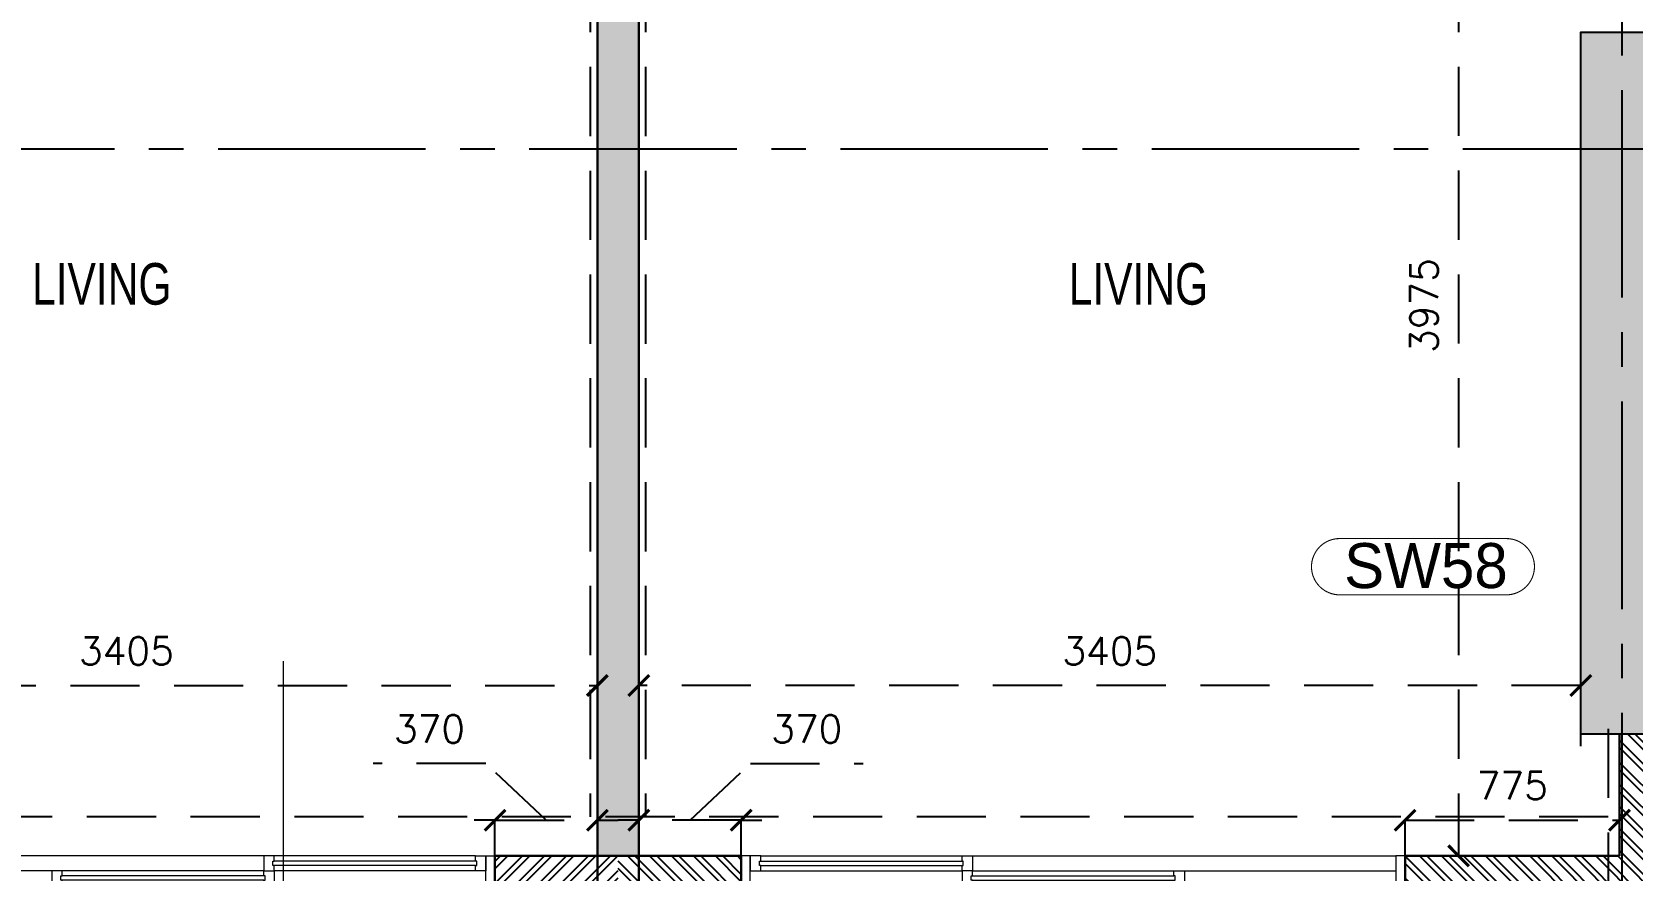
# Model space of a CAD drawing. Header units: millimetres. Extents: x 1167879 to 1231451, y -5731814 to -5645217.
# Drawn here: x 1204154 to 1209938, y -5727504 to -5724474 of the extents above; entities that cross this region are included whole.
import ezdxf

# ---------------------------------------------------------------- set-up
doc = ezdxf.new("R2010")
doc.units = ezdxf.units.MM
doc.header["$LTSCALE"] = 1000
doc.header["$MEASUREMENT"] = 0
for name, pattern in [('2BHK-A - FRONT$0$AUDIT_D_120904163729-0', [0]), ('AUDIT_D_120904163729-0', [0]), ('T8(T9 IS SIMILAR) - DIMENSION & TEXTING$0$HIDDEN', [0.375, 0.25, -0.125]), ('T8(T9 IS SIMILAR)$0$$0$HIDDEN', [0.375, 0.25, -0.125]), ('T8_PROFILE SECTIONS$0$HIDDEN', [0.375, 0.25, -0.125]), ('T8_PROFILE SECTIONS$0$PHANTOM2', [1.25, 0.625, -0.125, 0.125, -0.125, 0.125, -0.125]), ('T8_REFUGE COLUMNS$0$CENTER2', [1.125, 0.75, -0.125, 0.125, -0.125])]:
    doc.linetypes.add(name, pattern=pattern)
doc.layers.get('0').update_dxf_attribs({"linetype": 'AUDIT_D_120904163729-0'})
for name, color, linetype in [('2BHK-A - FRONT$0$A-HATCH -160', 251, '2BHK-A - FRONT$0$AUDIT_D_120904163729-0'), ('T8(T9 IS SIMILAR) - DIMENSION & TEXTING$0$A-DIMENSIONS', 2, 'T8(T9 IS SIMILAR) - DIMENSION & TEXTING$0$HIDDEN'), ('T8(T9 IS SIMILAR)$0$$6$a-beam 2', 50, 'Continuous'), ('T8(T9 IS SIMILAR)$0$S-BEAM', 20, 'T8(T9 IS SIMILAR)$0$$0$HIDDEN'), ('T8_PROFILE SECTIONS$0$A-PROFILE SECTIONS', 81, 'T8_PROFILE SECTIONS$0$PHANTOM2'), ('T8_REFUGE COLUMNS$0$A-CENTERLINE', 193, 'T8_REFUGE COLUMNS$0$CENTER2'), ('T8_REFUGE COLUMNS$0$A-RCC COLS', 3, 'Continuous'), ('T8_TYPICAL COLUMNS$0$A-RCC COLS', 3, 'Continuous')]:
    doc.layers.add(name, color=color, linetype=linetype)
for name, color, linetype, lineweight in [('2BHK-A - FRONT$0$A-WALL- 160', 6, 'Continuous', 30), ('2BHK-A - FRONT$0$Window', 4, 'Continuous', 20), ('T8(T9 IS SIMILAR) - DIMENSION & TEXTING$0$a-Text', 4, 'Continuous', 0), ('T8(T9 IS SIMILAR)$0$D&W', 8, 'Continuous', 25), ('T8_REFUGE COLUMNS$0$A-COLUMN NO size reduce', 81, 'Continuous', 25)]:
    doc.layers.add(name, color=color, linetype=linetype, lineweight=lineweight)
doc.layers.add('T8_REFUGE COLUMNS$0$COL-HATCH', color=7, linetype='Continuous', lineweight=25, true_color=0xa3a3a3)
doc.styles.add('T8(T9 IS SIMILAR) - DIMENSION & TEXTING$0$ARIAL ARROW', font='swisscl.ttf')
doc.styles.add('T8(T9 IS SIMILAR) - DIMENSION & TEXTING$0$Romans 1', font='romans.shx', dxfattribs={"height": 100})
doc.styles.add('T8_REFUGE COLUMNS$0$STANDARD', font='GOTHIC.TTF')
doc.dimstyles.new('T8(T9 IS SIMILAR) - DIMENSION & TEXTING$0$ALPINE S', dxfattribs={"dimscale": 0, "dimtxt": 100, "dimasz": 75, "dimexe": 0, "dimexo": 0, "dimgap": 75, "dimtad": 1, "dimdec": 0, "dimzin": 0, "dimdsep": 46, "dimtxsty": 'T8(T9 IS SIMILAR) - DIMENSION & TEXTING$0$Romans 1', "dimblk": 'T8(T9 IS SIMILAR) - DIMENSION & TEXTING$0$_ArchTick', "dimcen": 0.09, "dimclrd": 256, "dimclre": 256, "dimclrt": 7, "dimadec": 0, "dimazin": 0, "dimtfac": 1, "dimtdec": 0, "dimtofl": 0, "dimtmove": 1, "dimatfit": 0, "dimldrblk": 'T8(T9 IS SIMILAR) - DIMENSION & TEXTING$0$_Open90', "dimfxl": 1, "dimtolj": 1, "dimtzin": 0, "dimarcsym": 0})

# ---------------------------------------------------------------- blocks, each defined once
blk = doc.blocks.new('T8(T9 IS SIMILAR) - DIMENSION & TEXTING$0$_ArchTick')
at = {"color": 0, "linetype": 'ByBlock', "const_width": 0.15}
blk.add_lwpolyline([(-0.5, -0.5), (0.5, 0.5)], dxfattribs=at)
blk = doc.blocks.new('*D514')
at = {"layer": 'T8(T9 IS SIMILAR) - DIMENSION & TEXTING$0$A-DIMENSIONS', "linetype": 'T8(T9 IS SIMILAR) - DIMENSION & TEXTING$0$HIDDEN', "lineweight": -2, "transparency": 16777216}
for p, q in [((1202792.3, -5727053), (1202792.3, -5726834.4)), ((1206197.3, -5727053), (1206197.3, -5726834.4))]:
    blk.add_line(p, q, dxfattribs=at)
at = {"layer": 'T8(T9 IS SIMILAR) - DIMENSION & TEXTING$0$A-DIMENSIONS', "lineweight": -2, "transparency": 16777216}
blk.add_line((1202792.3, -5726834.4), (1206197.3, -5726834.4), dxfattribs=at)
at = {"layer": 'T8(T9 IS SIMILAR) - DIMENSION & TEXTING$0$A-DIMENSIONS', "linetype": 'ByBlock', "lineweight": -2, "transparency": 16777216, "xscale": 75, "yscale": 75, "zscale": 75, "rotation": 180}
blk.add_blockref('T8(T9 IS SIMILAR) - DIMENSION & TEXTING$0$_ArchTick', (1202792.3, -5726834.4), dxfattribs=at)
at = {"layer": 'T8(T9 IS SIMILAR) - DIMENSION & TEXTING$0$A-DIMENSIONS', "linetype": 'ByBlock', "lineweight": -2, "transparency": 16777216, "xscale": 75, "yscale": 75, "zscale": 75}
blk.add_blockref('T8(T9 IS SIMILAR) - DIMENSION & TEXTING$0$_ArchTick', (1206197.3, -5726834.4), dxfattribs=at)
at = {"layer": 'T8(T9 IS SIMILAR) - DIMENSION & TEXTING$0$A-DIMENSIONS', "color": 7, "linetype": 'ByBlock', "transparency": 16777216, "insert": (1204494.8, -5726709.4), "char_height": 100, "attachment_point": 5, "style": 'T8(T9 IS SIMILAR) - DIMENSION & TEXTING$0$Romans 1'}
blk.add_mtext('\\A1;3405', dxfattribs=at)
blk = doc.blocks.new('T8(T9 IS SIMILAR) - DIMENSION & TEXTING$0$_Open90')
at = {"color": 0, "linetype": 'ByBlock', "lineweight": -2}
for p, q in [((0, 0), (-1, 0)), ((-0.5, 0.5), (0, 0)), ((0, 0), (-0.5, -0.5))]:
    blk.add_line(p, q, dxfattribs=at)
blk = doc.blocks.new('*D516')
at = {"layer": 'T8(T9 IS SIMILAR) - DIMENSION & TEXTING$0$A-DIMENSIONS', "lineweight": -2, "transparency": 16777216}
for p, q in [((1205793.9, -5727116.4), (1205386.8, -5727116.4)), ((1206012.3, -5727321), (1205793.9, -5727116.4)), ((1205827.3, -5727321), (1205752.3, -5727321)), ((1205827.3, -5727321), (1206197.3, -5727321)), ((1206197.3, -5727321), (1206272.3, -5727321))]:
    blk.add_line(p, q, dxfattribs=at)
at = {"layer": 'T8(T9 IS SIMILAR) - DIMENSION & TEXTING$0$A-DIMENSIONS', "linetype": 'T8(T9 IS SIMILAR) - DIMENSION & TEXTING$0$HIDDEN', "lineweight": -2, "transparency": 16777216}
for p, q in [((1205827.3, -5727449.6), (1205827.3, -5727321)), ((1206197.3, -5727449.6), (1206197.3, -5727321))]:
    blk.add_line(p, q, dxfattribs=at)
at = {"layer": 'T8(T9 IS SIMILAR) - DIMENSION & TEXTING$0$A-DIMENSIONS', "linetype": 'ByBlock', "lineweight": -2, "transparency": 16777216, "xscale": 75, "yscale": 75, "zscale": 75}
blk.add_blockref('T8(T9 IS SIMILAR) - DIMENSION & TEXTING$0$_ArchTick', (1205827.3, -5727321), dxfattribs=at)
at = {"layer": 'T8(T9 IS SIMILAR) - DIMENSION & TEXTING$0$A-DIMENSIONS', "linetype": 'ByBlock', "lineweight": -2, "transparency": 16777216, "xscale": 75, "yscale": 75, "zscale": 75, "rotation": 180}
blk.add_blockref('T8(T9 IS SIMILAR) - DIMENSION & TEXTING$0$_ArchTick', (1206197.3, -5727321), dxfattribs=at)
at = {"layer": 'T8(T9 IS SIMILAR) - DIMENSION & TEXTING$0$A-DIMENSIONS', "color": 7, "linetype": 'ByBlock', "transparency": 16777216, "insert": (1205590.3, -5726991.4), "char_height": 100, "attachment_point": 5, "style": 'T8(T9 IS SIMILAR) - DIMENSION & TEXTING$0$Romans 1'}
blk.add_mtext('\\A1;370', dxfattribs=at)
blk = doc.blocks.new('*D480')
at = {"layer": 'T8(T9 IS SIMILAR) - DIMENSION & TEXTING$0$A-DIMENSIONS', "linetype": 'T8(T9 IS SIMILAR) - DIMENSION & TEXTING$0$HIDDEN', "lineweight": -2, "transparency": 16777216}
for p, q in [((1206347.3, -5727053), (1206347.3, -5726834.4)), ((1209752.3, -5727053), (1209752.3, -5726834.4))]:
    blk.add_line(p, q, dxfattribs=at)
at = {"layer": 'T8(T9 IS SIMILAR) - DIMENSION & TEXTING$0$A-DIMENSIONS', "lineweight": -2, "transparency": 16777216}
blk.add_line((1209752.3, -5726834.4), (1206347.3, -5726834.4), dxfattribs=at)
at = {"layer": 'T8(T9 IS SIMILAR) - DIMENSION & TEXTING$0$A-DIMENSIONS', "linetype": 'ByBlock', "lineweight": -2, "transparency": 16777216, "xscale": 75, "yscale": 75, "zscale": 75, "rotation": 180}
blk.add_blockref('T8(T9 IS SIMILAR) - DIMENSION & TEXTING$0$_ArchTick', (1206347.3, -5726834.4), dxfattribs=at)
at = {"layer": 'T8(T9 IS SIMILAR) - DIMENSION & TEXTING$0$A-DIMENSIONS', "linetype": 'ByBlock', "lineweight": -2, "transparency": 16777216, "xscale": 75, "yscale": 75, "zscale": 75}
blk.add_blockref('T8(T9 IS SIMILAR) - DIMENSION & TEXTING$0$_ArchTick', (1209752.3, -5726834.4), dxfattribs=at)
at = {"layer": 'T8(T9 IS SIMILAR) - DIMENSION & TEXTING$0$A-DIMENSIONS', "color": 7, "linetype": 'ByBlock', "transparency": 16777216, "insert": (1208049.8, -5726709.4), "char_height": 100, "attachment_point": 5, "style": 'T8(T9 IS SIMILAR) - DIMENSION & TEXTING$0$Romans 1'}
blk.add_mtext('\\A1;3405', dxfattribs=at)
blk = doc.blocks.new('*D481')
at = {"layer": 'T8(T9 IS SIMILAR) - DIMENSION & TEXTING$0$A-DIMENSIONS', "linetype": 'T8(T9 IS SIMILAR) - DIMENSION & TEXTING$0$HIDDEN', "lineweight": -2, "transparency": 16777216}
for p, q in [((1209117.3, -5727449.6), (1209117.3, -5727321)), ((1209892.3, -5727449.6), (1209892.3, -5727321))]:
    blk.add_line(p, q, dxfattribs=at)
at = {"layer": 'T8(T9 IS SIMILAR) - DIMENSION & TEXTING$0$A-DIMENSIONS', "lineweight": -2, "transparency": 16777216}
blk.add_line((1209117.3, -5727321), (1209892.3, -5727321), dxfattribs=at)
at = {"layer": 'T8(T9 IS SIMILAR) - DIMENSION & TEXTING$0$A-DIMENSIONS', "linetype": 'ByBlock', "lineweight": -2, "transparency": 16777216, "xscale": 75, "yscale": 75, "zscale": 75, "rotation": 180}
blk.add_blockref('T8(T9 IS SIMILAR) - DIMENSION & TEXTING$0$_ArchTick', (1209117.3, -5727321), dxfattribs=at)
at = {"layer": 'T8(T9 IS SIMILAR) - DIMENSION & TEXTING$0$A-DIMENSIONS', "linetype": 'ByBlock', "lineweight": -2, "transparency": 16777216, "xscale": 75, "yscale": 75, "zscale": 75}
blk.add_blockref('T8(T9 IS SIMILAR) - DIMENSION & TEXTING$0$_ArchTick', (1209892.3, -5727321), dxfattribs=at)
at = {"layer": 'T8(T9 IS SIMILAR) - DIMENSION & TEXTING$0$A-DIMENSIONS', "color": 7, "linetype": 'ByBlock', "transparency": 16777216, "insert": (1209504.8, -5727196), "char_height": 100, "attachment_point": 5, "style": 'T8(T9 IS SIMILAR) - DIMENSION & TEXTING$0$Romans 1'}
blk.add_mtext('\\A1;775', dxfattribs=at)
blk = doc.blocks.new('*D482')
at = {"layer": 'T8(T9 IS SIMILAR) - DIMENSION & TEXTING$0$A-DIMENSIONS', "lineweight": -2, "transparency": 16777216}
for p, q in [((1206532.3, -5727321), (1206750.6, -5727116.4)), ((1206750.6, -5727116.4), (1207157.8, -5727116.4)), ((1206347.3, -5727321), (1206272.3, -5727321)), ((1206717.3, -5727321), (1206347.3, -5727321)), ((1206717.3, -5727321), (1206792.3, -5727321))]:
    blk.add_line(p, q, dxfattribs=at)
at = {"layer": 'T8(T9 IS SIMILAR) - DIMENSION & TEXTING$0$A-DIMENSIONS', "linetype": 'T8(T9 IS SIMILAR) - DIMENSION & TEXTING$0$HIDDEN', "lineweight": -2, "transparency": 16777216}
for p, q in [((1206347.3, -5727449.6), (1206347.3, -5727321)), ((1206717.3, -5727449.6), (1206717.3, -5727321))]:
    blk.add_line(p, q, dxfattribs=at)
at = {"layer": 'T8(T9 IS SIMILAR) - DIMENSION & TEXTING$0$A-DIMENSIONS', "linetype": 'ByBlock', "lineweight": -2, "transparency": 16777216, "xscale": 75, "yscale": 75, "zscale": 75}
blk.add_blockref('T8(T9 IS SIMILAR) - DIMENSION & TEXTING$0$_ArchTick', (1206347.3, -5727321), dxfattribs=at)
at = {"layer": 'T8(T9 IS SIMILAR) - DIMENSION & TEXTING$0$A-DIMENSIONS', "linetype": 'ByBlock', "lineweight": -2, "transparency": 16777216, "xscale": 75, "yscale": 75, "zscale": 75, "rotation": 180}
blk.add_blockref('T8(T9 IS SIMILAR) - DIMENSION & TEXTING$0$_ArchTick', (1206717.3, -5727321), dxfattribs=at)
at = {"layer": 'T8(T9 IS SIMILAR) - DIMENSION & TEXTING$0$A-DIMENSIONS', "color": 7, "linetype": 'ByBlock', "transparency": 16777216, "insert": (1206954.2, -5726991.4), "char_height": 100, "attachment_point": 5, "style": 'T8(T9 IS SIMILAR) - DIMENSION & TEXTING$0$Romans 1'}
blk.add_mtext('\\A1;370', dxfattribs=at)
blk = doc.blocks.new('*D483')
at = {"layer": 'T8(T9 IS SIMILAR) - DIMENSION & TEXTING$0$A-DIMENSIONS', "linetype": 'T8(T9 IS SIMILAR) - DIMENSION & TEXTING$0$HIDDEN', "lineweight": -2, "transparency": 16777216}
for p, q in [((1209602.3, -5723474.4), (1209310.8, -5723474.4)), ((1209504.8, -5727449.6), (1209310.8, -5727449.6))]:
    blk.add_line(p, q, dxfattribs=at)
at = {"layer": 'T8(T9 IS SIMILAR) - DIMENSION & TEXTING$0$A-DIMENSIONS', "lineweight": -2, "transparency": 16777216}
blk.add_line((1209310.8, -5723474.4), (1209310.8, -5727449.6), dxfattribs=at)
at = {"layer": 'T8(T9 IS SIMILAR) - DIMENSION & TEXTING$0$A-DIMENSIONS', "linetype": 'ByBlock', "lineweight": -2, "transparency": 16777216, "xscale": 75, "yscale": 75, "zscale": 75}
for p, rotation in [((1209310.8, -5723474.4), 90), ((1209310.8, -5727449.6), 270)]:
    blk.add_blockref('T8(T9 IS SIMILAR) - DIMENSION & TEXTING$0$_ArchTick', p, dxfattribs=dict(at, rotation=rotation))
at = {"layer": 'T8(T9 IS SIMILAR) - DIMENSION & TEXTING$0$A-DIMENSIONS', "color": 7, "linetype": 'ByBlock', "transparency": 16777216, "insert": (1209185.8, -5725462), "char_height": 100, "attachment_point": 5, "rotation": 90, "style": 'T8(T9 IS SIMILAR) - DIMENSION & TEXTING$0$Romans 1'}
blk.add_mtext('\\A1;3975', dxfattribs=at)
blk = doc.blocks.new('T8_REFUGE COLUMNS')
at = {"layer": 'T8_REFUGE COLUMNS$0$COL-HATCH', "linetype": 'ByBlock'}
h = blk.add_hatch(color=256, dxfattribs=at)
h.dxf.hatch_style = 1
h.paths.add_polyline_path([(1210052.1, -5727009.9), (1209752.1, -5727009.9), (1209752.1, -5724474.9), (1210052.1, -5724474.9)])
at = {"layer": 'T8_REFUGE COLUMNS$0$A-CENTERLINE'}
for p, q in [((1209902.1, -5728808.5), (1209902.1, -5698573.6)), ((1217951.3, -5724897.4), (1182156.9, -5724897.4))]:
    blk.add_line(p, q, dxfattribs=at)
at = {"layer": 'T8_REFUGE COLUMNS$0$A-COLUMN NO size reduce', "linetype": 'ByBlock', "const_width": 3.9}
blk.add_lwpolyline([(1208880.5, -5726506.9, -1), (1208880.5, -5726303.7), (1209483.4, -5726303.7, -1), (1209483.4, -5726506.9)], format="xyb", close=True, dxfattribs=at)
at = {"layer": 'T8_REFUGE COLUMNS$0$A-RCC COLS', "linetype": 'ByBlock'}
blk.add_lwpolyline([(1210052.1, -5727009.9), (1209752.1, -5727009.9), (1209752.1, -5724474.9), (1210052.1, -5724474.9)], close=True, dxfattribs=at)
at = {"layer": 'T8_REFUGE COLUMNS$0$A-COLUMN NO size reduce', "linetype": 'ByBlock', "insert": (1208896.8, -5726320), "char_height": 162.5, "attachment_point": 1, "style": 'T8_REFUGE COLUMNS$0$STANDARD'}
blk.add_mtext_dynamic_manual_height_columns('SW58', width=444.685, gutter_width=500, heights=[0], dxfattribs=at)
blk = doc.blocks.new('T8_TYPICAL COLUMNS')
at = {"layer": 'T8_TYPICAL COLUMNS$0$A-RCC COLS', "linetype": 'ByBlock'}
blk.add_blockref('T8_REFUGE COLUMNS', (0, 0), dxfattribs=at)
blk = doc.blocks.new('2BHK-A - FRONT$0$2400')
at = {"layer": '2BHK-A - FRONT$0$Window', "color": 1, "lineweight": 13}
for p, q in [((1151176.5, -5692111.9), (1148842.5, -5692111.9)), ((1149607.5, -5692111.9), (1148880, -5692111.9)), ((1149607.5, -5692165.3), (1148880, -5692165.3)), ((1150373.7, -5692165.3), (1149645, -5692165.3)), ((1150411.2, -5692165.3), (1151176.5, -5692165.3)), ((1149607.5, -5692218.6), (1148842.5, -5692218.6)), ((1150373.7, -5692218.6), (1149645, -5692218.6)), ((1151139, -5692218.6), (1150411.2, -5692218.6)), ((1150373.7, -5692271.9), (1148842.5, -5692271.9)), ((1151139, -5692271.9), (1150411.2, -5692271.9))]:
    blk.add_line(p, q, dxfattribs=at)
at = {"layer": '2BHK-A - FRONT$0$Window', "color": 5, "lineweight": 13}
for p, q in [((1149607.5, -5692142.2), (1148880, -5692142.2)), ((1149607.5, -5692146.7), (1148880, -5692146.7)), ((1150373.7, -5692183.8), (1149645, -5692183.8)), ((1150373.7, -5692200), (1149645, -5692200)), ((1151139, -5692237.2), (1150411.2, -5692237.2)), ((1151139, -5692253.3), (1150411.2, -5692253.3))]:
    blk.add_line(p, q, dxfattribs=at)
at = {"layer": '2BHK-A - FRONT$0$Window', "color": 4, "lineweight": 13}
for points in [[(1148842.5, -5692111.9), (1148809.5, -5692111.9), (1148809.5, -5692271.9), (1148842.5, -5692271.9)], [(1148880, -5692146.7), (1148880, -5692165.3), (1148842.5, -5692165.3), (1148842.5, -5692111.9), (1148880, -5692111.9), (1148880, -5692142.2), (1148875.5, -5692142.2), (1148875.5, -5692146.7)], [(1149607.5, -5692146.7), (1149607.5, -5692165.3), (1149645, -5692165.3), (1149645, -5692111.9), (1149607.5, -5692111.9), (1149607.5, -5692142.2), (1149612, -5692142.2), (1149612, -5692146.7)], [(1151209.5, -5692111.9), (1151176.5, -5692111.9), (1151176.5, -5692271.9), (1151209.5, -5692271.9)], [(1149645, -5692200), (1149645, -5692218.6), (1149607.5, -5692218.6), (1149607.5, -5692165.3), (1149645, -5692165.3), (1149645, -5692183.8), (1149640.5, -5692183.8), (1149640.5, -5692200)], [(1150373.7, -5692200), (1150373.7, -5692218.6), (1150411.2, -5692218.6), (1150411.2, -5692165.3), (1150373.7, -5692165.3), (1150373.7, -5692183.8), (1150378.2, -5692183.8), (1150378.2, -5692200)], [(1150411.2, -5692253.3), (1150411.2, -5692271.9), (1150373.7, -5692271.9), (1150373.7, -5692218.6), (1150411.2, -5692218.6), (1150411.2, -5692237.2), (1150406.7, -5692237.2), (1150406.7, -5692253.3)], [(1151139, -5692253.3), (1151139, -5692271.9), (1151176.5, -5692271.9), (1151176.5, -5692218.6), (1151139, -5692218.6), (1151139, -5692237.2), (1151143.5, -5692237.2), (1151143.5, -5692253.3)]]:
    blk.add_lwpolyline(points, close=True, dxfattribs=at)
blk = doc.blocks.new('2BHK-A - FRONT')
at = {"layer": '2BHK-A - FRONT$0$A-HATCH -160', "linetype": 'ByBlock'}
h = blk.add_hatch(dxfattribs=at)
h.set_pattern_fill('HEX', color=256, scale=150)
h.set_pattern_definition([(0, (0, -0.548), (0, 32.47595264), [18.75, -37.5]), (120, (0, -0.548), (-28.125, -16.23797632), [18.75, -37.5]), (60, (18.75, -0.548), (-28.125, 16.23797632), [18.75, -37.5])])
edge = h.paths.add_edge_path()
edge.add_line((1151704.5, -5719064.6), (1151704.5, -5727449.6))
edge.add_line((1151704.5, -5727449.6), (1151854.5, -5727449.6))
edge.add_line((1151854.5, -5727449.6), (1151854.5, -5719024.6))
edge.add_line((1151854.5, -5719024.6), (1151704.5, -5719024.6))
h = blk.add_hatch(dxfattribs=at)
h.set_pattern_fill('ANSI32', color=256, scale=150)
h.set_pattern_definition([(45, (0, -0.55), (-39.77475644, 39.77475644), []), (45, (26.517, -0.55), (-39.77475644, 39.77475644), [])])
h.paths.add_polyline_path([(1145269.9, -5728524.2), (1145269.9, -5728684.2), (1144639.8, -5728684.2), (1144639.8, -5726829.5), (1144799.8, -5726829.5), (1144799.8, -5728524.2)])
h.paths.add_polyline_path([(1148934.5, -5727449.8), (1148934.5, -5727609.8), (1147999.5, -5727609.8), (1147999.5, -5727009.5), (1148159.5, -5727009.5), (1148159.5, -5727449.8)])
h.paths.add_polyline_path([(1147999.5, -5728684.2), (1147999.5, -5728524.2), (1147369.9, -5728524.2), (1147369.9, -5728684.2)])
edge = h.paths.add_edge_path()
edge.add_line((1151334.5, -5727449.8), (1151779.5, -5727449.8))
edge.add_line((1151779.5, -5727449.8), (1151779.5, -5727609.8))
edge.add_line((1151704.5, -5727609.8), (1151334.5, -5727609.8))
edge.add_line((1151334.5, -5727609.8), (1151334.5, -5727449.8))
h.paths.add_polyline_path([(1146264.5, -5719573.8), (1146424.5, -5719573.8), (1146424.5, -5719224.6), (1146264.5, -5719224.6)])
h.paths.add_polyline_path([(1145549.4, -5721834.4), (1145788.9, -5721834.4), (1145790, -5721674.6), (1145549.4, -5721674.6)])
h.paths.add_polyline_path([(1145949.5, -5721924.2), (1145949.5, -5722524.6), (1145789.5, -5722524.6), (1145789.5, -5721924.2)])
h.paths.add_polyline_path([(1144599.5, -5721924.6), (1144759.5, -5721924.6), (1144762, -5722524.6), (1144602, -5722524.6)])
h.paths.add_polyline_path([(1144599.5, -5723474.6), (1144599.5, -5723174.6), (1144759.5, -5723174.6), (1144759.5, -5723314.6), (1145789.5, -5723314.6), (1145789.5, -5723174.6), (1145949.5, -5723174.6), (1145949.5, -5723474.2)])
at = {"layer": '2BHK-A - FRONT$0$A-WALL- 160', "linetype": 'ByBlock'}
for p, q in [((1151704.5, -5727449.6), (1151704.5, -5719024.6)), ((1151854.5, -5727609.6), (1151854.5, -5719024.6)), ((1148159.5, -5727449.6), (1148159.5, -5727009.5)), ((1148159.5, -5727449.6), (1148934.5, -5727449.6)), ((1148934.5, -5727449.6), (1148934.5, -5727609.6)), ((1151334.5, -5727449.6), (1151779.5, -5727449.6)), ((1151334.5, -5727609.6), (1151334.5, -5727449.6))]:
    blk.add_line(p, q, dxfattribs=at)
at = {"layer": '2BHK-A - FRONT$0$A-WALL- 160', "linetype": 'ByBlock', "xscale": -1, "rotation": 180}
blk.add_blockref('2BHK-A - FRONT$0$2400', (125, -11419721.5), dxfattribs=at)
blk = doc.blocks.new('T8_PROFILE SECTIONS$0$MH')
at = {"layer": 'T8_PROFILE SECTIONS$0$A-PROFILE SECTIONS', "linetype": 'T8_PROFILE SECTIONS$0$HIDDEN', "ltscale": 2}
h = blk.add_hatch(color=256, dxfattribs=at)
h.dxf.hatch_style = 1
h.paths.add_polyline_path([(1140339.1, -5697424.8), (1140519.9, -5697528.1), (1140339.1, -5697631.3)])
at = {"layer": 'T8_PROFILE SECTIONS$0$A-PROFILE SECTIONS', "linetype": 'T8_PROFILE SECTIONS$0$HIDDEN', "ltscale": 2, "const_width": 5}
blk.add_lwpolyline([(1140339.1, -5697424.8), (1140339.1, -5697424.8), (1140519.9, -5697528.1), (1140339.1, -5697631.3)], close=True, dxfattribs=at)
blk.add_lwpolyline([(1140339.1, -5697424.8), (1140339.1, -5700565.7)], dxfattribs=at)
blk = doc.blocks.new('PROFILE SECTION LINE T9')
at = {"layer": 'T8_PROFILE SECTIONS$0$A-PROFILE SECTIONS', "linetype": 'ByBlock', "rotation": 180}
blk.add_blockref('T8_PROFILE SECTIONS$0$MH', (1159683, -5715695.8, 0), dxfattribs=at)
blk = doc.blocks.new('T8(T9 IS SIMILAR) - DIMENSION & TEXTING')
at = {"layer": 'T8(T9 IS SIMILAR) - DIMENSION & TEXTING$0$a-Text', "style": 'T8(T9 IS SIMILAR) - DIMENSION & TEXTING$0$ARIAL ARROW'}
for p in [(1204153.7, -5725458.7), (1207901.2, -5725458.7)]:
    blk.add_text('LIVING', height=150, dxfattribs=at).set_placement(p)
at = {"layer": 'T8(T9 IS SIMILAR) - DIMENSION & TEXTING$0$A-DIMENSIONS', "linetype": 'ByBlock'}
for base, p1, p2, angle, picture, middle in [((1209310.8, -5727449.6), (1209602.3, -5723474.4), (1209504.8, -5727449.6), 90, '*D483', (1209185.8, -5725462)), ((1206347.3, -5726834.4), (1209752.3, -5727053, -0.1), (1206347.3, -5727053), 180, '*D480', (1208049.8, -5726709.4)), ((1209892.3, -5727321), (1209117.3, -5727449.6), (1209892.3, -5727449.6), 180, '*D481', (1209504.8, -5727196))]:
    dim = blk.add_linear_dim(base=base, p1=p1, p2=p2, angle=angle, dimstyle='T8(T9 IS SIMILAR) - DIMENSION & TEXTING$0$ALPINE S', override={"dimscale": 1, "dimfxl": 5, "dimarcsym": 1}, dxfattribs=at)
    dim.commit()
    dim.dimension.update_dxf_attribs({"geometry": picture, "text_midpoint": middle})
dim = blk.add_linear_dim(base=(1206197.3, -5726834.4), p1=(1202792.3, -5727053, -0.1), p2=(1206197.3, -5727053), dimstyle='T8(T9 IS SIMILAR) - DIMENSION & TEXTING$0$ALPINE S', override={"dimscale": 1, "dimfxl": 5, "dimarcsym": 1}, dxfattribs=at)
dim.commit()
dim.dimension.update_dxf_attribs({"geometry": '*D514', "text_midpoint": (1204494.8, -5726709.4)})
dim = blk.add_linear_dim(base=(1206197.3, -5727321), p1=(1205827.3, -5727449.6), p2=(1206197.3, -5727449.6), dimstyle='T8(T9 IS SIMILAR) - DIMENSION & TEXTING$0$ALPINE S', override={"dimscale": 1, "dimfxl": 5, "dimarcsym": 1}, dxfattribs=at)
dim.commit()
dim.dimension.update_dxf_attribs({"geometry": '*D516', "text_midpoint": (1205718.9, -5727116.4), "dimtype": 128})
dim = blk.add_linear_dim(base=(1206347.3, -5727321), p1=(1206717.3, -5727449.6), p2=(1206347.3, -5727449.6), angle=180, dimstyle='T8(T9 IS SIMILAR) - DIMENSION & TEXTING$0$ALPINE S', override={"dimscale": 1, "dimfxl": 5, "dimarcsym": 1}, dxfattribs=at)
dim.commit()
dim.dimension.update_dxf_attribs({"geometry": '*D482', "text_midpoint": (1206825.6, -5727116.4), "dimtype": 128})
blk = doc.blocks.new('T8(T9 IS SIMILAR)')
at = {"layer": 'T8(T9 IS SIMILAR)$0$D&W', "linetype": 'ByBlock'}
for name, p in [('T8_TYPICAL COLUMNS', (0, 0)), ('2BHK-A - FRONT', (54492.8, -0.4))]:
    blk.add_blockref(name, p, dxfattribs=at)
at = {"layer": 'T8(T9 IS SIMILAR)$0$D&W', "linetype": 'ByBlock', "xscale": -1}
blk.add_blockref('2BHK-A - FRONT', (2358051.8, -0.4), dxfattribs=at)
at = {"layer": 'T8(T9 IS SIMILAR)$0$$6$a-beam 2', "linetype": 'ByBlock'}
blk.add_blockref('T8(T9 IS SIMILAR) - DIMENSION & TEXTING', (0, 0), dxfattribs=at)
at = {"layer": 'T8(T9 IS SIMILAR)$0$S-BEAM'}
for p, q in [((1206171.9, -5721974.9, 0), (1206171.8, -5727308.3, 0.1)), ((1206371.9, -5721974.9, 0), (1206371.8, -5727308.3, 0.1)), ((1209851.9, -5726990.6, 0.1), (1209851.9, -5729370.2, 0)), ((1209851.9, -5727308.3, 0), (1202691.8, -5727308.2, 0))]:
    blk.add_line(p, q, dxfattribs=at)

msp = doc.modelspace()

# ---------------------------------------------------------------- block references
at = {"linetype": 'ByBlock'}
msp.add_blockref('T8(T9 IS SIMILAR) - DIMENSION & TEXTING', (0, 0), dxfattribs=at)

# ---------------------------------------------------------------- next in the draw order: block references
msp.add_blockref('T8(T9 IS SIMILAR)', (0, 0), dxfattribs=at)

# ---------------------------------------------------------------- next in the draw order: block references
at = {"layer": 'T8_PROFILE SECTIONS$0$A-PROFILE SECTIONS', "linetype": 'ByBlock'}
msp.add_blockref('PROFILE SECTION LINE T9', (1185718.2, -5711615.8, 0), dxfattribs=at)

doc.saveas('drawing.dxf')
